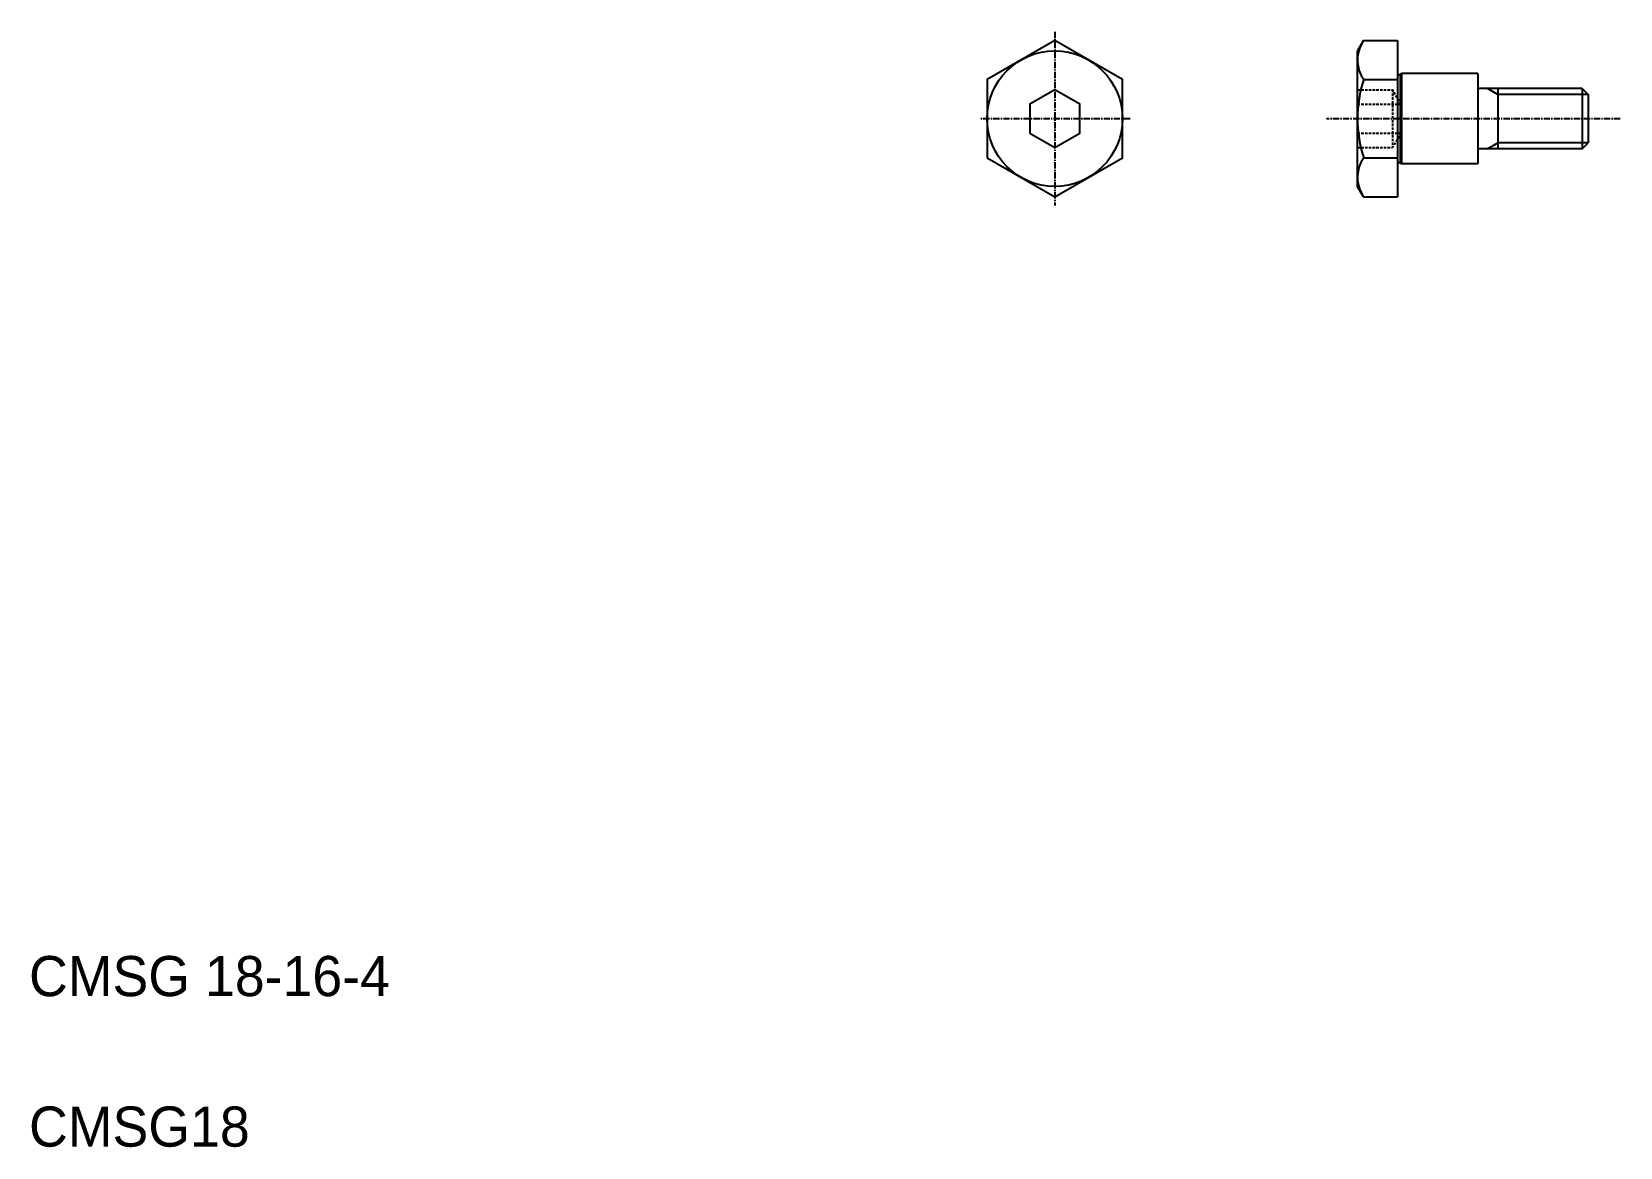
# Model space of a CAD drawing. Extents: x -89 to 228, y 72 to 294.
import ezdxf

# ---------------------------------------------------------------- set-up
doc = ezdxf.new("R2010")
doc.units = 0
doc.linetypes.add('CENTER', pattern=[2, 1.25, -0.25, 0.25, -0.25])
doc.linetypes.add('DASHED', pattern=[0.75, 0.5, -0.25])
doc.layers.get('0').update_dxf_attribs({"linetype": 'CONTINUOUS'})
doc.layers.add('CENTER', color=1, linetype='CENTER')

msp = doc.modelspace()

# ---------------------------------------------------------------- linework, layer by layer
at = {"linetype": 'CONTINUOUS'}
for p, q in [((176.93, 292.14), (175.72, 290.05)), ((175.72, 263.05), (175.72, 290.05)), ((176.93, 260.96), (175.72, 263.05))]:
    msp.add_line(p, q, dxfattribs=at)
at = {"color": 7, "linetype": 'CONTINUOUS'}
for p, q in [((176.93, 292.14), (183.72, 292.14)), ((183.72, 292.14), (183.72, 260.96)), ((184.22, 285.38), (184.52, 285.55)), ((184.22, 285.38), (184.22, 267.73)), ((184.52, 285.55), (184.52, 267.55)), ((199.72, 285.55), (184.52, 285.55)), ((199.72, 285.55), (199.72, 267.55)), ((176.96, 284.35), (183.72, 284.35)), ((220.52, 282.55), (199.72, 282.55)), ((203.72, 282.55), (203.72, 270.55)), ((203.72, 282.55), (203.72, 270.55)), ((203.72, 282.55), (203.72, 270.55)), ((203.72, 282.55), (203.72, 270.55)), ((220.52, 282.55), (220.52, 270.55)), ((220.52, 282.55), (221.72, 281.35)), ((221.72, 281.35), (221.72, 271.75)), ((220.52, 270.55), (199.72, 270.55)), ((220.52, 270.55), (221.72, 271.75)), ((176.96, 268.76), (183.72, 268.76)), ((184.52, 267.55), (184.22, 267.73)), ((199.72, 267.55), (184.52, 267.55)), ((176.93, 260.96), (183.72, 260.96))]:
    msp.add_line(p, q, dxfattribs=at)
at = {"color": 3, "linetype": 'DASHED'}
for p, q in [((175.72, 282.31), (182.72, 282.31)), ((182.72, 282.31), (182.72, 270.8)), ((184.39, 279.42), (182.72, 282.31)), ((175.72, 279.42), (184.39, 279.42)), ((184.39, 279.42), (184.39, 273.69)), ((175.72, 273.69), (184.39, 273.69)), ((184.39, 273.69), (182.72, 270.8)), ((175.72, 270.8), (182.72, 270.8))]:
    msp.add_line(p, q, dxfattribs=at)
at = {"color": 3}
for p, q in [((203.72, 281.35), (201.64, 282.55)), ((221.72, 281.35), (203.72, 281.35)), ((201.64, 270.55), (203.72, 271.75)), ((221.72, 271.75), (203.72, 271.75))]:
    msp.add_line(p, q, dxfattribs=at)
at = {"color": 7, "linetype": 'CONTINUOUS'}
for points in [[(101.88, 268.76), (115.38, 260.96), (128.88, 268.76), (128.88, 284.35), (115.38, 292.14), (101.88, 284.35)], [(110.38, 273.67), (115.38, 270.78), (120.38, 273.67), (120.38, 279.44), (115.38, 282.33), (110.38, 279.44)]]:
    msp.add_lwpolyline(points, close=True, dxfattribs=at)
msp.add_circle((115.38, 276.55), 13.5, dxfattribs=at)
at = {"linetype": 'CONTINUOUS'}
for centre, radius, start, end in [((182.47, 288.24), 6.75, 150, 215.2644), ((200.86, 276.55), 25.14, 161.9403, 198.0597), ((182.47, 264.86), 6.75, 144.7356, 210)]:
    msp.add_arc(centre, radius, start, end, dxfattribs=at)
at = {"color": 7, "linetype": 'CONTINUOUS'}
for centre, start, end in [((184.02, 285.6), 170.3342, 312.1202), ((184.02, 267.5), 47.8798, 189.6658)]:
    msp.add_arc(centre, 0.302, start, end, dxfattribs=at)
at = {"layer": 'CENTER', "color": 1, "linetype": 'CENTER'}
for p, q in [((115.38, 293.87), (115.38, 259.23)), ((130.38, 276.55), (100.38, 276.55)), ((228.09, 276.55), (169.56, 276.55))]:
    msp.add_line(p, q, dxfattribs=at)

# ---------------------------------------------------------------- texts
at = {"color": 7, "linetype": 'CONTINUOUS'}
for s, p in [('CMSG 18-16-4', (-89.08, 101.65)), ('CMSG18', (-89.08, 71.65))]:
    msp.add_text(s, height=8, dxfattribs=at).set_placement(p)

doc.saveas('drawing.dxf')
